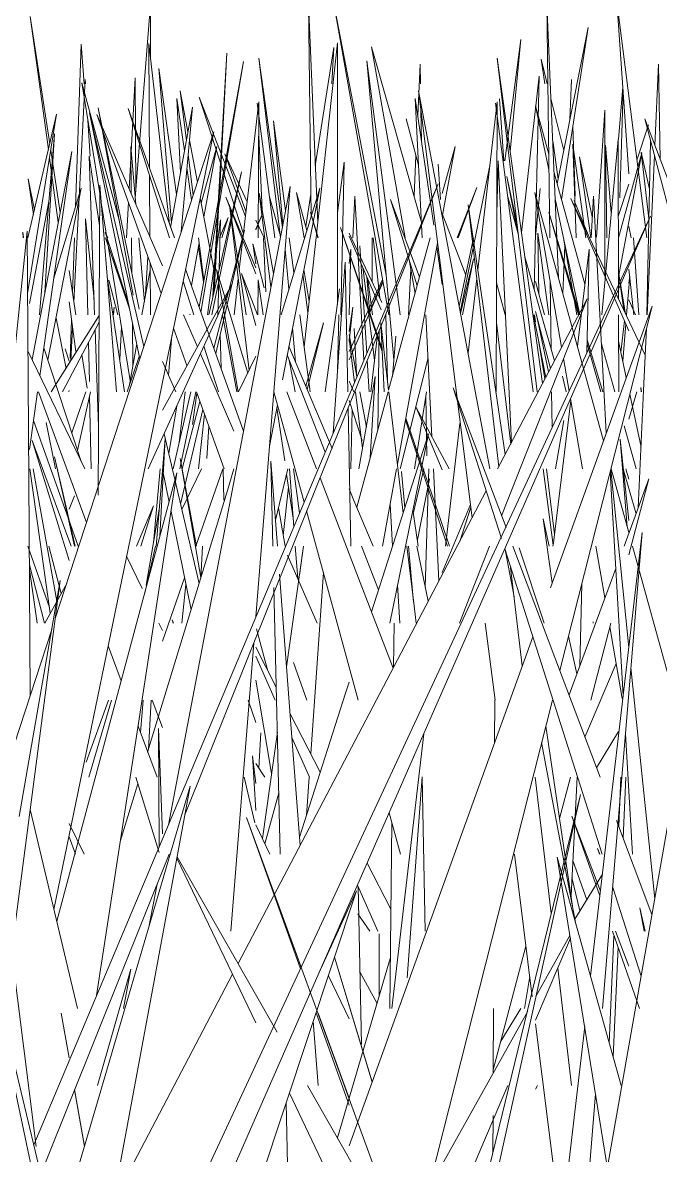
# Model space of a CAD drawing. Header units: millimetres. Extents: x -9575 to 27274, y -4387 to 11354.
# Drawn here: x -5290.57 to -5267.75, y 3075.08 to 3115.64 of the extents above; entities that cross this region are included whole.
import ezdxf

# ---------------------------------------------------------------- set-up
doc = ezdxf.new("R2010")
doc.units = ezdxf.units.MM
doc.layers.add('G-IMPT', color=8, linetype='Continuous', lineweight=9)

# ---------------------------------------------------------------- blocks, each defined once
blk = doc.blocks.new('Grass Array - 25_dwg-V16-North')
at = {"layer": 'G-IMPT'}
for p, q in [((-5277.559, 3106.594), (-5279.446, 3116.378)), ((-5277.468, 3105.172), (-5279.446, 3116.378)), ((-5280.498, 3104.032), (-5279.301, 3114.915)), ((-5279.304, 3105.538), (-5279.301, 3114.915)), ((-5276.877, 3107.931), (-5278.081, 3114.766)), ((-5276.304, 3108.532), (-5278.081, 3114.766)), ((-5278.248, 3114.264), (-5277.287, 3103.568)), ((-5278.248, 3114.264), (-5277.058, 3105.172)), ((-5272.081, 3113.723), (-5272.719, 3108.121)), ((-5272.081, 3113.723), (-5272.266, 3106.076)), ((-5286.395, 3105.381), (-5287.862, 3112.591)), ((-5286.614, 3105.876), (-5287.862, 3112.591)), ((-5272.219, 3112.656), (-5271.734, 3110.362)), ((-5272.219, 3112.656), (-5271.741, 3110.929)), ((-5290.39, 3105.933), (-5289.355, 3112.357)), ((-5290.375, 3107.931), (-5289.355, 3112.357)), ((-5281.159, 3108.9), (-5281.596, 3112.122)), ((-5281.253, 3108.406), (-5281.596, 3112.122)), ((-5289.964, 3105.172), (-5289.423, 3111.654)), ((-5289.774, 3105.957), (-5289.423, 3111.654)), ((-5269.837, 3105.172), (-5269.262, 3111.456)), ((-5269.247, 3105.75), (-5269.262, 3111.456)), ((-5268.097, 3111.386), (-5268.232, 3105.172)), ((-5268.232, 3105.172), (-5268.097, 3111.386)), ((-5288.186, 3110.853), (-5287.991, 3105.172)), ((-5288.186, 3110.853), (-5287.813, 3108.371)), ((-5286.699, 3111.201), (-5286.683, 3109.506)), ((-5286.699, 3111.201), (-5286.517, 3109.122)), ((-5269.25, 3106.53), (-5268.412, 3110.97)), ((-5269.244, 3107.931), (-5268.412, 3110.97)), ((-5274.907, 3105.275), (-5273.85, 3110.522)), ((-5270.64, 3110.827), (-5270.239, 3107.931)), ((-5270.64, 3110.827), (-5270.186, 3108.682)), ((-5272.871, 3108.394), (-5273.242, 3110.127)), ((-5272.871, 3108.212), (-5273.242, 3110.127)), ((-5271.554, 3110.254), (-5270.449, 3106.268)), ((-5281.587, 3106.656), (-5282.107, 3109.533)), ((-5281.681, 3106.161), (-5282.107, 3109.533)), ((-5277.403, 3109.305), (-5276.451, 3106.214)), ((-5277.403, 3109.305), (-5276.367, 3106.524)), ((-5271.515, 3109.33), (-5270.635, 3105.172)), ((-5288.235, 3105.172), (-5288.314, 3108.608)), ((-5288.01, 3105.739), (-5288.314, 3108.608)), ((-5283.949, 3105.172), (-5283.483, 3108.58)), ((-5283.533, 3106.806), (-5283.483, 3108.58)), ((-5271.743, 3105.172), (-5272.138, 3108.1)), ((-5272.094, 3105.922), (-5272.138, 3108.1)), ((-5286.668, 3107.931), (-5286.656, 3106.665)), ((-5286.412, 3107.931), (-5286.212, 3105.643)), ((-5282.226, 3107), (-5282.33, 3107.713)), ((-5281.924, 3106.143), (-5282.33, 3107.713)), ((-5280.859, 3106.688), (-5281.027, 3107.931)), ((-5274.947, 3105.486), (-5274.429, 3107.931)), ((-5281.04, 3106.094), (-5281.172, 3107.529)), ((-5282.852, 3102.413), (-5283.625, 3106.803)), ((-5282.51, 3103.084), (-5283.625, 3106.803)), ((-5276.526, 3105.941), (-5276.738, 3107.145)), ((-5274.897, 3105.221), (-5274.433, 3107.174)), ((-5274.833, 3105.172), (-5274.433, 3107.174)), ((-5287.54, 3106.551), (-5286.919, 3102.413)), ((-5286.297, 3105.172), (-5286.007, 3106.784)), ((-5281.957, 3105.172), (-5282.141, 3106.422)), ((-5280.363, 3105.262), (-5280.536, 3106.635)), ((-5268.957, 3105.172), (-5268.845, 3106.556)), ((-5268.874, 3106.307), (-5268.845, 3106.556)), ((-5283.579, 3105.172), (-5283.545, 3106.38)), ((-5272.212, 3106.366), (-5271.895, 3105.172)), ((-5271.895, 3105.172), (-5272.212, 3106.366)), ((-5284.579, 3105.172), (-5284.588, 3105.2)), ((-5284.577, 3105.172), (-5284.588, 3105.2)), ((-5286.64, 3104.891), (-5286.625, 3103.346)), ((-5280.279, 3102.413), (-5280.653, 3105.172)), ((-5277.511, 3102.815), (-5277.567, 3105.172)), ((-5271.85, 3102.932), (-5272.283, 3105.172)), ((-5272.253, 3105.172), (-5272.212, 3104.918)), ((-5271.746, 3103.13), (-5272.183, 3105.172)), ((-5269.239, 3102.413), (-5269.246, 3105.172)), ((-5269.16, 3103.837), (-5269.03, 3104.958)), ((-5269.091, 3103.511), (-5268.983, 3104.85)), ((-5287.973, 3104.645), (-5287.854, 3101.17)), ((-5283.494, 3104.478), (-5283.469, 3103.263)), ((-5280.798, 3103.473), (-5280.911, 3104.705)), ((-5278.606, 3102.962), (-5278.888, 3104.47)), ((-5278.626, 3103.069), (-5278.706, 3104.679)), ((-5272.129, 3104.413), (-5271.878, 3102.88)), ((-5288.18, 3102.782), (-5288.213, 3104.189)), ((-5286.757, 3102.612), (-5286.484, 3104.13)), ((-5278.888, 3104.327), (-5278.694, 3102.753)), ((-5269.857, 3104.134), (-5269.38, 3102.413)), ((-5269.244, 3104.23), (-5268.968, 3102.928)), ((-5286.825, 3102.413), (-5286.393, 3103.685)), ((-5277.057, 3099.654), (-5276.062, 3103.629)), ((-5280.819, 3102.413), (-5281.025, 3103.55)), ((-5278.711, 3102.413), (-5278.888, 3102.803)), ((-5288.909, 3102.413), (-5288.904, 3102.47)), ((-5288.811, 3100.946), (-5288.307, 3102.413)), ((-5288.606, 3100.315), (-5288.136, 3102.413)), ((-5284.486, 3101.242), (-5284.332, 3102.366)), ((-5278.652, 3102.413), (-5278.403, 3100.388)), ((-5278.268, 3101.154), (-5278.503, 3102.413)), ((-5276.549, 3099.654), (-5276.117, 3102.413)), ((-5268.874, 3101.443), (-5268.596, 3102.413)), ((-5268.842, 3102.336), (-5268.441, 3100.441)), ((-5288.109, 3099.654), (-5288.169, 3102.267)), ((-5278.418, 3100.67), (-5278.888, 3102.108)), ((-5281.191, 3099.951), (-5281.469, 3101.841)), ((-5278.82, 3099.654), (-5278.772, 3101.755)), ((-5289.395, 3099.654), (-5289.722, 3101.317)), ((-5268.615, 3099.654), (-5269.045, 3101.204)), ((-5283.392, 3099.654), (-5283.368, 3098.534)), ((-5280.865, 3097.585), (-5281.024, 3099.654)), ((-5280.66, 3098.073), (-5280.879, 3099.654)), ((-5276.587, 3098.092), (-5276.217, 3099.654)), ((-5280.889, 3097.888), (-5281.121, 3099.472)), ((-5276.444, 3097.112), (-5276.007, 3099.297)), ((-5281.052, 3099), (-5281.242, 3097.267)), ((-5281.177, 3096.895), (-5281.417, 3098.26)), ((-5280.723, 3095.727), (-5280.812, 3096.895)), ((-5282.498, 3091.377), (-5282.226, 3090.571))]:
    blk.add_line(p, q, dxfattribs=at)
blk = doc.blocks.new('Grass Array - 25_dwg-V19-North')
at = {"layer": 'G-IMPT'}
for p in [(-5272.871, 3108.394), (-5272.871, 3108.212)]:
    blk.add_line(p, (-5273.242, 3110.127), dxfattribs=at)
blk = doc.blocks.new('Grass Array - Grass Array-440235-North')
for name in ['Grass Array - 25_dwg-V16-North', 'Grass Array - 25_dwg-V19-North']:
    blk.add_blockref(name, (0, 0))
blk = doc.blocks.new('Grass Array - 25_dwg-V21-North')
at = {"layer": 'G-IMPT'}
for p, q in [((-5285.996, 3116.294), (-5286.537, 3109.351)), ((-5285.996, 3116.294), (-5285.992, 3114.315)), ((-5289.599, 3111.298), (-5290.297, 3115.854)), ((-5289.647, 3111.09), (-5290.297, 3115.854)), ((-5273.308, 3110.69), (-5272.738, 3115.032)), ((-5273.123, 3111.019), (-5272.738, 3115.032)), ((-5288.674, 3109.032), (-5288.472, 3114.861)), ((-5288.365, 3113.449), (-5288.472, 3114.861)), ((-5280.094, 3110.508), (-5279.429, 3114.749)), ((-5279.499, 3113.449), (-5279.429, 3114.749)), ((-5271.887, 3113.449), (-5272.009, 3114.323)), ((-5271.793, 3113.449), (-5272.009, 3114.323)), ((-5285.242, 3108.462), (-5285.69, 3113.989)), ((-5285.69, 3113.989), (-5285.058, 3109.481)), ((-5288.325, 3113.603), (-5288.731, 3105.629)), ((-5287.807, 3109.519), (-5288.451, 3113.486)), ((-5287.114, 3108.569), (-5288.451, 3113.486)), ((-5288.325, 3113.603), (-5288.315, 3113.449)), ((-5288.315, 3113.449), (-5288.325, 3113.603)), ((-5286.758, 3109.679), (-5286.538, 3113.659)), ((-5286.516, 3109.618), (-5286.538, 3113.659)), ((-5270.985, 3112.169), (-5270.927, 3113.605)), ((-5270.922, 3113.449), (-5270.927, 3113.605)), ((-5269.245, 3111.456), (-5269.09, 3113.336)), ((-5284.247, 3112.972), (-5282.664, 3108.074)), ((-5284.247, 3112.972), (-5282.592, 3108.695)), ((-5282.592, 3108.695), (-5284.247, 3112.972)), ((-5271.206, 3111.063), (-5271.664, 3112.926)), ((-5269.198, 3109.362), (-5269.083, 3113.235)), ((-5288.232, 3112.135), (-5288.151, 3110.853)), ((-5288.151, 3110.853), (-5288.232, 3112.135)), ((-5270.802, 3109.425), (-5270.877, 3111.943)), ((-5271.41, 3110.037), (-5271.601, 3111.407)), ((-5289.222, 3108.839), (-5289.563, 3111.064)), ((-5282.574, 3108.852), (-5283.33, 3110.944)), ((-5282.531, 3109.224), (-5283.33, 3110.944)), ((-5268.157, 3108.618), (-5268.436, 3110.997)), ((-5268.134, 3109.679), (-5268.436, 3110.997)), ((-5289.291, 3108.48), (-5289.606, 3110.794)), ((-5279.303, 3108.823), (-5279.059, 3110.643)), ((-5279.179, 3105.172), (-5279.059, 3110.643)), ((-5290.183, 3108.763), (-5290.374, 3110.043)), ((-5290.148, 3108.917), (-5290.374, 3110.043)), ((-5275.015, 3107.931), (-5274.31, 3109.737)), ((-5274.982, 3107.931), (-5274.31, 3109.737)), ((-5280.435, 3108.335), (-5280.253, 3109.493)), ((-5286.72, 3102.821), (-5287.755, 3109.197)), ((-5286.854, 3107.931), (-5286.784, 3109.202)), ((-5282.226, 3108.241), (-5281.969, 3108.829)), ((-5282.226, 3108.212), (-5281.969, 3108.829)), ((-5283.528, 3107.931), (-5283.21, 3108.655)), ((-5283.443, 3107.931), (-5283.21, 3108.655)), ((-5281.93, 3107.931), (-5282.226, 3108.567)), ((-5290.535, 3107.931), (-5290.557, 3108.129)), ((-5290.551, 3107.931), (-5290.557, 3108.129)), ((-5268.874, 3108.332), (-5268.788, 3107.931)), ((-5268.788, 3107.931), (-5268.874, 3108.332)), ((-5288.78, 3105.953), (-5288.712, 3107.931)), ((-5278.251, 3103.806), (-5278.496, 3107.641)), ((-5278.059, 3106.345), (-5278.062, 3107.931)), ((-5277.791, 3105.777), (-5278.023, 3107.931)), ((-5271.24, 3105.928), (-5271.169, 3107.66)), ((-5286.165, 3105.904), (-5286.082, 3107.245)), ((-5280.32, 3105.65), (-5280.504, 3106.801)), ((-5277.971, 3103.546), (-5278.397, 3106.869)), ((-5268.874, 3106.806), (-5268.7, 3105.172)), ((-5288.661, 3105.172), (-5288.904, 3106.76)), ((-5287.161, 3105.172), (-5287.48, 3106.419)), ((-5278.146, 3105.172), (-5278.255, 3106.544)), ((-5278.048, 3105.172), (-5278.21, 3106.442)), ((-5278.185, 3105.217), (-5277.681, 3106.379)), ((-5288.661, 3103.86), (-5288.904, 3105.643)), ((-5268.641, 3105.172), (-5268.874, 3105.713)), ((-5289.011, 3103.258), (-5289.372, 3105.059)), ((-5288.861, 3103.62), (-5288.814, 3104.982)), ((-5288.777, 3104.714), (-5288.837, 3103.536)), ((-5287.094, 3103.577), (-5287.03, 3104.734)), ((-5288.904, 3103.51), (-5289.048, 3103.956)), ((-5288.259, 3102.552), (-5288.443, 3103.751)), ((-5278.162, 3102.413), (-5278.235, 3103.552))]:
    blk.add_line(p, q, dxfattribs=at)
blk = doc.blocks.new('Grass Array - Grass Array-V24-North')
blk.add_blockref('Grass Array - 25_dwg-V21-North', (0, 0))
blk = doc.blocks.new('Grass Array - 25_dwg-V30-North')
at = {"layer": 'G-IMPT'}
for p, q in [((-5283.555, 3109.336), (-5283.255, 3114.546)), ((-5283.528, 3109.483), (-5283.255, 3114.546)), ((-5278.142, 3105.172), (-5279.193, 3108.297)), ((-5278.123, 3105.172), (-5279.193, 3108.297)), ((-5270.637, 3105.182), (-5271.457, 3107.92)), ((-5270.672, 3105.172), (-5271.455, 3107.882))]:
    blk.add_line(p, q, dxfattribs=at)
blk = doc.blocks.new('Grass Array - 25_dwg-V34-North')
at = {"layer": 'G-IMPT'}
for p, q in [((-5283.555, 3109.336), (-5283.255, 3114.546)), ((-5283.528, 3109.483), (-5283.255, 3114.546)), ((-5277.701, 3103.86), (-5279.193, 3108.297)), ((-5277.706, 3103.954), (-5279.193, 3108.297)), ((-5283.757, 3105.833), (-5283.636, 3107.931)), ((-5283.716, 3106.011), (-5283.612, 3107.931)), ((-5270.634, 3105.172), (-5271.457, 3107.92)), ((-5270.672, 3105.172), (-5271.455, 3107.882)), ((-5282.226, 3103.688), (-5282.84, 3102.413)), ((-5288.961, 3098.08), (-5289.421, 3100.092)), ((-5288.968, 3098.069), (-5289.421, 3100.092)), ((-5268.624, 3098.088), (-5269.076, 3099.654)), ((-5268.874, 3099.289), (-5268.983, 3099.654))]:
    blk.add_line(p, q, dxfattribs=at)
blk = doc.blocks.new('Grass Array - 25_dwg-V37-North')
at = {"layer": 'G-IMPT'}
for p, q in [((-5283.555, 3109.336), (-5283.255, 3114.546)), ((-5283.528, 3109.483), (-5283.255, 3114.546)), ((-5277.701, 3103.86), (-5279.193, 3108.297)), ((-5277.706, 3103.954), (-5279.193, 3108.297)), ((-5283.757, 3105.833), (-5283.636, 3107.931)), ((-5283.716, 3106.011), (-5283.612, 3107.931)), ((-5270.634, 3105.172), (-5271.457, 3107.92)), ((-5270.672, 3105.172), (-5271.455, 3107.882)), ((-5282.226, 3103.688), (-5282.84, 3102.413)), ((-5276.287, 3099.654), (-5276.873, 3101.397)), ((-5276.234, 3099.654), (-5276.858, 3101.477)), ((-5288.961, 3098.08), (-5289.421, 3100.092)), ((-5288.968, 3098.069), (-5289.421, 3100.092)), ((-5268.624, 3098.088), (-5269.076, 3099.654)), ((-5268.874, 3099.289), (-5268.983, 3099.654))]:
    blk.add_line(p, q, dxfattribs=at)
blk = doc.blocks.new('Grass Array - Grass Array-440908-North')
for name in ['Grass Array - 25_dwg-V34-North', 'Grass Array - 25_dwg-V37-North', 'Grass Array - 25_dwg-V37-North', 'Grass Array - 25_dwg-V30-North']:
    blk.add_blockref(name, (0, 0))
blk = doc.blocks.new('Grass Array - 25_dwg-V46-North')
at = {"layer": 'G-IMPT'}
for p, q in [((-5280.244, 3108.703), (-5280.335, 3116.314)), ((-5280.01, 3108.473), (-5280.335, 3116.314)), ((-5268.874, 3110.217), (-5269.302, 3116.393)), ((-5268.238, 3107.931), (-5269.302, 3116.393)), ((-5271.445, 3109.862), (-5270.329, 3115.463)), ((-5271.289, 3109.299), (-5270.329, 3115.463)), ((-5282.119, 3114.365), (-5281.346, 3107.931)), ((-5282.119, 3114.365), (-5281.274, 3108.296)), ((-5276.429, 3112.296), (-5276.344, 3114.151)), ((-5276.332, 3113.449), (-5276.344, 3114.151)), ((-5284.918, 3110.256), (-5285.049, 3112.917)), ((-5284.776, 3111.044), (-5285.049, 3112.917)), ((-5284.654, 3111.722), (-5284.932, 3113.194)), ((-5284.709, 3111.417), (-5284.932, 3113.194)), ((-5273.506, 3112.905), (-5273.354, 3110.69)), ((-5273.354, 3110.69), (-5273.506, 3112.905)), ((-5282.814, 3106.79), (-5282.116, 3112.795)), ((-5281.548, 3107.931), (-5282.175, 3112.756)), ((-5282.135, 3107.931), (-5282.116, 3112.795)), ((-5276.297, 3111.389), (-5276.316, 3112.508)), ((-5270.031, 3107.949), (-5269.733, 3112.505)), ((-5269.735, 3106.554), (-5269.733, 3112.505)), ((-5276.402, 3110.534), (-5276.839, 3112.187)), ((-5268.588, 3110.717), (-5268.173, 3111.974)), ((-5284.314, 3109.92), (-5284.599, 3111.429)), ((-5281.997, 3108.923), (-5282.12, 3111.582)), ((-5270.879, 3111.29), (-5270.765, 3107.931)), ((-5270.879, 3111.29), (-5270.41, 3107.931)), ((-5270.41, 3107.931), (-5270.879, 3111.29)), ((-5284.463, 3109.46), (-5284.645, 3110.909)), ((-5284.174, 3109.178), (-5283.62, 3111.207)), ((-5284.08, 3108.68), (-5283.62, 3111.207)), ((-5276.56, 3109.431), (-5276.494, 3110.88)), ((-5269.71, 3111.246), (-5269.662, 3107.931)), ((-5269.71, 3111.246), (-5269.503, 3108.828)), ((-5273.557, 3110.69), (-5273.602, 3108.776)), ((-5284.52, 3109.286), (-5284.688, 3110.435)), ((-5289.664, 3103.563), (-5288.468, 3109.707)), ((-5289.45, 3106.488), (-5288.468, 3109.707)), ((-5272.052, 3109.702), (-5272.212, 3107.962)), ((-5269.255, 3108.7), (-5268.874, 3109.855)), ((-5290.321, 3105.583), (-5289.625, 3109.236)), ((-5283.726, 3106.805), (-5284.209, 3109.367)), ((-5281.363, 3108.078), (-5281.739, 3109.403)), ((-5280.492, 3107.931), (-5280.771, 3109.55)), ((-5280.398, 3108.199), (-5280.771, 3109.55)), ((-5278.756, 3107.931), (-5278.676, 3109.425)), ((-5278.356, 3103.557), (-5278.676, 3109.425)), ((-5270.332, 3108.039), (-5270.828, 3109.273)), ((-5282.573, 3105.172), (-5283.159, 3109.107)), ((-5282.463, 3103.181), (-5283.159, 3109.107)), ((-5279.99, 3107.931), (-5280.266, 3108.853)), ((-5279.999, 3107.931), (-5280.266, 3108.853)), ((-5274.711, 3106.6), (-5275.55, 3108.802)), ((-5277.713, 3105.614), (-5278.888, 3108.093)), ((-5286.735, 3105.358), (-5287.6, 3107.931)), ((-5286.762, 3105.488), (-5287.598, 3107.931)), ((-5284.526, 3106.222), (-5284.249, 3107.749)), ((-5284.082, 3106.42), (-5284.272, 3107.931)), ((-5281.86, 3105.992), (-5281.951, 3107.931)), ((-5277.733, 3105.352), (-5278.888, 3107.99)), ((-5270.737, 3105.172), (-5271.202, 3107.851)), ((-5268.523, 3105.172), (-5268.715, 3107.931)), ((-5284.093, 3106.357), (-5284.275, 3107.604)), ((-5278.825, 3107.529), (-5278.888, 3107.016)), ((-5278.825, 3107.529), (-5278.878, 3105.172)), ((-5276.755, 3105.172), (-5276.68, 3106.814)), ((-5283.002, 3105.172), (-5282.85, 3106.477)), ((-5282.146, 3105.172), (-5282.141, 3106.423)), ((-5278.888, 3103.857), (-5277.69, 3106.434)), ((-5269.235, 3106.609), (-5269.059, 3105.352)), ((-5269.23, 3106.632), (-5268.992, 3105.211)), ((-5268.992, 3105.211), (-5269.23, 3106.632)), ((-5278.888, 3103.558), (-5277.673, 3106.334)), ((-5273.299, 3105.172), (-5273.612, 3106.321)), ((-5287.329, 3105.172), (-5287.287, 3105.451)), ((-5287.317, 3105.172), (-5287.287, 3105.451)), ((-5282.897, 3102.413), (-5283.417, 3105.172)), ((-5271.124, 3102.413), (-5271.252, 3102.977)), ((-5276.104, 3100.129), (-5276.141, 3102.265)), ((-5288.712, 3098.695), (-5288.904, 3098.217))]:
    blk.add_line(p, q, dxfattribs=at)
blk = doc.blocks.new('Grass Array - Grass Array-V47-North')
blk.add_blockref('Grass Array - 25_dwg-V46-North', (0, 0))
blk = doc.blocks.new('Grass Array - 25_dwg-V51-North')
at = {"layer": 'G-IMPT'}
for p, q in [((-5271.705, 3107.931), (-5271.805, 3116.314)), ((-5271.398, 3106.5), (-5271.805, 3116.314)), ((-5286.029, 3110.426), (-5286.057, 3114.884)), ((-5285.313, 3108.422), (-5286.057, 3114.884)), ((-5283.757, 3105.833), (-5283.255, 3114.546)), ((-5283.716, 3106.011), (-5283.255, 3114.546)), ((-5284.255, 3105.463), (-5282.667, 3114.247)), ((-5284.185, 3105.268), (-5282.667, 3114.247)), ((-5273.589, 3114.365), (-5272.152, 3102.413)), ((-5273.589, 3114.365), (-5271.966, 3102.712)), ((-5267.947, 3111.238), (-5267.814, 3114.151)), ((-5267.755, 3110.734), (-5267.814, 3114.151)), ((-5276.274, 3107.931), (-5276.519, 3112.917)), ((-5275.859, 3108.387), (-5276.519, 3112.917)), ((-5273.846, 3099.654), (-5276.402, 3113.194)), ((-5274.938, 3101.527), (-5276.402, 3113.194)), ((-5285.137, 3107.931), (-5286.791, 3112.557)), ((-5285.316, 3107.931), (-5286.791, 3112.557)), ((-5285.271, 3108.304), (-5284.493, 3112.613)), ((-5284.892, 3108.143), (-5284.493, 3112.613)), ((-5274.284, 3106.79), (-5273.585, 3112.795)), ((-5272.301, 3102.413), (-5273.645, 3112.756)), ((-5273.627, 3102.413), (-5273.585, 3112.795)), ((-5286.228, 3104.041), (-5288.176, 3112.411)), ((-5286.374, 3103.592), (-5288.176, 3112.411)), ((-5287.911, 3112.346), (-5285.612, 3105.933)), ((-5287.911, 3112.346), (-5285.566, 3106.924)), ((-5265.251, 3100.615), (-5268.309, 3112.187)), ((-5264.586, 3102.413), (-5268.309, 3112.187)), ((-5289.401, 3094.295), (-5283.724, 3111.732)), ((-5286.081, 3100.253), (-5283.724, 3111.732)), ((-5290.228, 3103.579), (-5288.805, 3111.019)), ((-5289.947, 3102.993), (-5288.805, 3111.019)), ((-5275.55, 3108.68), (-5275.09, 3111.207)), ((-5275.55, 3109.522), (-5275.09, 3111.207)), ((-5268.225, 3105.172), (-5267.963, 3110.88)), ((-5275.611, 3109.299), (-5275.699, 3110.564)), ((-5273.079, 3100.59), (-5273.549, 3110.69)), ((-5286.014, 3107.96), (-5286.028, 3110.163)), ((-5283.909, 3105.172), (-5282.731, 3110.295)), ((-5283.796, 3105.172), (-5282.731, 3110.295)), ((-5290.168, 3075.452), (-5275.703, 3109.868)), ((-5287.867, 3098.722), (-5287.805, 3109.821)), ((-5287.205, 3102.413), (-5287.805, 3109.821)), ((-5285.353, 3086.907), (-5280.994, 3109.764)), ((-5281.878, 3098.668), (-5280.994, 3109.764)), ((-5281.321, 3105.172), (-5279.938, 3109.707)), ((-5281.273, 3102.844), (-5279.938, 3109.707)), ((-5280.182, 3098.695), (-5275.703, 3109.868)), ((-5283.295, 3109.393), (-5282.226, 3106.641)), ((-5283.295, 3109.393), (-5282.226, 3106.858)), ((-5272.833, 3108.078), (-5273.209, 3109.403)), ((-5271.284, 3104.012), (-5272.241, 3109.55)), ((-5269.784, 3100.665), (-5272.241, 3109.55)), ((-5268.874, 3104.6), (-5270.949, 3109.342)), ((-5268.291, 3103.73), (-5270.949, 3109.342)), ((-5270.226, 3107.931), (-5270.146, 3109.425)), ((-5269.683, 3100.945), (-5270.146, 3109.425)), ((-5273.298, 3100.173), (-5274.629, 3109.107)), ((-5273.529, 3099.733), (-5274.629, 3109.107)), ((-5270.634, 3105.172), (-5271.736, 3108.853)), ((-5270.672, 3105.172), (-5271.736, 3108.853)), ((-5294.672, 3048), (-5268.103, 3108.71)), ((-5273.064, 3098.032), (-5268.103, 3108.71)), ((-5291.853, 3094.136), (-5290.405, 3108.174)), ((-5290.335, 3097.452), (-5290.405, 3108.174)), ((-5286.77, 3105.532), (-5287.61, 3108.131)), ((-5287.522, 3107.931), (-5287.61, 3108.131)), ((-5283.726, 3103.983), (-5282.625, 3108.209)), ((-5283.656, 3103.786), (-5282.625, 3108.209)), ((-5277.701, 3103.86), (-5279.193, 3108.297)), ((-5277.706, 3103.954), (-5279.193, 3108.297)), ((-5277.471, 3102.474), (-5275.983, 3107.931)), ((-5277.158, 3099.827), (-5275.719, 3107.749)), ((-5275.55, 3106.262), (-5275.745, 3107.604)), ((-5271.541, 3103.522), (-5272.598, 3107.247)), ((-5270.295, 3107.529), (-5270.719, 3104.047)), ((-5270.295, 3107.529), (-5270.378, 3103.812)), ((-5285.996, 3105.172), (-5286.008, 3107.039)), ((-5282.663, 3101.01), (-5284.735, 3106.806)), ((-5279.458, 3100.935), (-5279.03, 3107.058)), ((-5278.933, 3102.413), (-5279.03, 3107.058)), ((-5282.226, 3104.791), (-5282.734, 3106.648)), ((-5282.167, 3105.172), (-5282.734, 3106.648)), ((-5274.63, 3103.809), (-5274.32, 3106.477)), ((-5286.072, 3099.654), (-5283.07, 3106.283)), ((-5285.566, 3101.761), (-5283.07, 3106.283)), ((-5284.436, 3105.172), (-5284.822, 3106.383)), ((-5279.225, 3106.103), (-5279.743, 3102.413)), ((-5279.743, 3102.413), (-5279.225, 3106.103)), ((-5271.657, 3103.93), (-5271.686, 3106.334)), ((-5273.57, 3099.654), (-5270.372, 3105.751)), ((-5273.43, 3097.978), (-5270.372, 3105.751)), ((-5278.888, 3104.213), (-5278.757, 3105.451)), ((-5278.888, 3104.581), (-5278.757, 3105.451)), ((-5271.683, 3103.251), (-5272.212, 3105.295)), ((-5271.683, 3095.398), (-5268.047, 3105.481)), ((-5271.344, 3092.441), (-5268.047, 3105.481)), ((-5289.54, 3102.413), (-5287.831, 3105.144)), ((-5289.146, 3102.413), (-5287.833, 3104.912)), ((-5284.808, 3105.172), (-5284.314, 3104.029)), ((-5280.439, 3102.622), (-5279.8, 3104.888)), ((-5280.384, 3102.493), (-5279.8, 3104.888)), ((-5279.249, 3105.172), (-5279.302, 3103.165)), ((-5277.755, 3104.884), (-5277.626, 3102.413)), ((-5277.755, 3104.884), (-5277.471, 3102.474)), ((-5275.924, 3100.807), (-5276.138, 3105.172)), ((-5273.617, 3104.902), (-5273.103, 3100.545)), ((-5285.35, 3103.017), (-5285.224, 3104.429)), ((-5285.168, 3104.698), (-5284.687, 3103.354)), ((-5277.872, 3104.459), (-5278.111, 3102.413)), ((-5277.872, 3104.459), (-5278.111, 3102.413)), ((-5277.805, 3104.625), (-5277.863, 3101.035)), ((-5277.219, 3104.406), (-5277.336, 3102.968)), ((-5277.336, 3102.968), (-5277.219, 3104.406)), ((-5268.349, 3102.461), (-5268.247, 3104.692)), ((-5288.489, 3099.958), (-5289.804, 3103.995)), ((-5283.556, 3102.413), (-5284.079, 3104.054)), ((-5281.04, 3104.046), (-5279.496, 3100.388)), ((-5269.874, 3102.413), (-5270.371, 3104.133)), ((-5269.808, 3102.413), (-5270.368, 3104.282)), ((-5288.343, 3099.654), (-5290.377, 3103.888)), ((-5284.205, 3103.777), (-5283.008, 3101.01)), ((-5282.226, 3103.688), (-5282.84, 3102.413)), ((-5281.099, 3103.741), (-5279.744, 3100.254)), ((-5271.014, 3102.445), (-5271.215, 3103.609)), ((-5285.083, 3102.413), (-5285.566, 3103.505)), ((-5278.532, 3099.654), (-5277.95, 3102.961)), ((-5278.127, 3100.066), (-5277.95, 3102.961)), ((-5290.322, 3100.357), (-5290.029, 3102.413)), ((-5288.279, 3097.742), (-5290.004, 3102.413)), ((-5285.177, 3099.654), (-5284.543, 3102.413)), ((-5284.96, 3100.597), (-5284.752, 3102.413)), ((-5284.944, 3099.654), (-5284.37, 3102.413)), ((-5284.349, 3102.413), (-5283.36, 3099.654)), ((-5280.495, 3098.466), (-5281.575, 3102.413)), ((-5280.049, 3099.654), (-5281.108, 3102.413)), ((-5278.611, 3098.291), (-5277.488, 3102.413)), ((-5277.464, 3102.413), (-5276.952, 3098.069)), ((-5275.157, 3102.564), (-5273.437, 3097.168)), ((-5275.157, 3102.564), (-5273.27, 3097.554)), ((-5271.623, 3101.133), (-5271.639, 3102.413)), ((-5268.349, 3102.461), (-5268.541, 3098.261)), ((-5268.424, 3102.413), (-5268.453, 3102.575)), ((-5268.438, 3102.413), (-5268.453, 3102.575)), ((-5284.854, 3099.654), (-5284.225, 3102.067)), ((-5281.734, 3100.477), (-5281.448, 3101.948)), ((-5270.955, 3102.109), (-5271.576, 3097.015)), ((-5270.531, 3099.654), (-5270.966, 3102.169)), ((-5285.34, 3100.224), (-5285.054, 3101.902)), ((-5284.913, 3098.39), (-5284.123, 3101.781)), ((-5284.276, 3099.654), (-5284.064, 3101.617)), ((-5278.818, 3096.895), (-5278.921, 3101.841)), ((-5275.55, 3099.625), (-5276.488, 3101.86)), ((-5275.306, 3099.654), (-5276.488, 3101.86)), ((-5274.938, 3101.527), (-5274.484, 3097.91)), ((-5288.929, 3097.869), (-5290.174, 3101.394)), ((-5283.971, 3100.032), (-5283.91, 3101.188)), ((-5275.359, 3096.895), (-5276.873, 3101.397)), ((-5275.566, 3097.704), (-5276.858, 3101.477)), ((-5274.924, 3101.284), (-5275.434, 3096.895)), ((-5271.202, 3101.388), (-5271.5, 3099.654)), ((-5285.788, 3096.895), (-5285.463, 3100.729)), ((-5285.652, 3097.249), (-5285.463, 3100.729)), ((-5284.253, 3095.556), (-5285.501, 3100.916)), ((-5278.083, 3094.534), (-5276.041, 3100.916)), ((-5277.431, 3094.136), (-5276.041, 3100.916)), ((-5269.191, 3100.726), (-5268.931, 3097.582)), ((-5269.191, 3100.726), (-5268.874, 3097.813)), ((-5268.874, 3097.813), (-5269.191, 3100.726)), ((-5288.904, 3096.372), (-5290.23, 3100.675)), ((-5288.828, 3096.895), (-5290.23, 3100.675)), ((-5286.081, 3100.253), (-5289.445, 3083.876)), ((-5288.689, 3096.895), (-5289.421, 3100.092)), ((-5288.705, 3096.895), (-5289.421, 3100.092)), ((-5284.189, 3095.767), (-5284.934, 3100.027)), ((-5284.349, 3096.895), (-5284.934, 3100.027)), ((-5281.682, 3099.932), (-5281.61, 3096.895)), ((-5281.682, 3099.932), (-5281.453, 3096.895)), ((-5290.309, 3099.654), (-5289.576, 3094.495)), ((-5290.195, 3099.654), (-5289.341, 3094.921)), ((-5289.341, 3094.921), (-5290.195, 3099.654)), ((-5289.346, 3083.462), (-5285.045, 3099.512)), ((-5286.47, 3090.237), (-5285.045, 3099.512)), ((-5285.886, 3097.013), (-5285.65, 3099.654)), ((-5285.566, 3099.635), (-5285.326, 3098.463)), ((-5284.169, 3099.654), (-5284.869, 3098.201)), ((-5283.408, 3099.654), (-5284.373, 3096.895)), ((-5283.24, 3098.88), (-5283.004, 3099.654)), ((-5281.523, 3097.825), (-5281.077, 3099.654)), ((-5277.19, 3099.654), (-5277.691, 3096.895)), ((-5276.891, 3098.261), (-5277.012, 3099.563)), ((-5276.04, 3099.297), (-5276.029, 3099.654)), ((-5275.67, 3095.653), (-5275.867, 3099.654)), ((-5272.537, 3099.654), (-5272.536, 3099.661)), ((-5272.537, 3099.654), (-5272.536, 3099.661)), ((-5271.942, 3099.654), (-5271.587, 3096.923)), ((-5271.821, 3099.654), (-5271.54, 3097.316)), ((-5269.077, 3091.545), (-5269.545, 3099.556)), ((-5268.874, 3093.267), (-5269.526, 3099.633)), ((-5268.874, 3097.374), (-5269.504, 3099.654)), ((-5268.624, 3098.088), (-5269.076, 3099.654)), ((-5268.874, 3099.289), (-5268.983, 3099.654)), ((-5278.784, 3096.36), (-5279.926, 3099.334)), ((-5276.04, 3099.297), (-5276.158, 3095.413)), ((-5269.046, 3096.895), (-5268.158, 3099.299)), ((-5268.874, 3096.579), (-5268.158, 3099.299)), ((-5283.24, 3098.88), (-5286.094, 3089.52)), ((-5280.182, 3098.695), (-5284.761, 3087.272)), ((-5282.857, 3081.946), (-5273.98, 3098.871)), ((-5278.888, 3098.945), (-5278.712, 3098.53)), ((-5286.493, 3096.895), (-5285.88, 3098.334)), ((-5286.337, 3096.895), (-5285.88, 3098.334)), ((-5281.878, 3098.668), (-5282.222, 3094.358)), ((-5278.023, 3096.895), (-5278.712, 3098.53)), ((-5277.416, 3098.408), (-5277.337, 3096.895)), ((-5275.55, 3095.946), (-5274.544, 3098.385)), ((-5274.928, 3097.063), (-5274.532, 3098.291)), ((-5273.064, 3098.032), (-5287.691, 3066.547)), ((-5286.145, 3095.491), (-5285.672, 3098.271)), ((-5285.258, 3098.128), (-5284.54, 3094.615)), ((-5278.556, 3091.377), (-5280.411, 3098.157)), ((-5276.412, 3096.895), (-5276.601, 3098.186)), ((-5288.929, 3097.869), (-5288.585, 3096.895)), ((-5275.566, 3097.704), (-5275.289, 3096.895)), ((-5271.729, 3096.895), (-5271.939, 3097.868)), ((-5271.62, 3095.572), (-5271.939, 3097.868)), ((-5290.335, 3097.452), (-5290.297, 3091.544)), ((-5270.246, 3081.501), (-5268.397, 3097.379)), ((-5269.114, 3088.755), (-5268.397, 3097.379)), ((-5289.604, 3094.693), (-5290.378, 3096.895)), ((-5289.187, 3095.2), (-5289.632, 3096.895)), ((-5286.2, 3095.203), (-5285.811, 3096.895)), ((-5284.196, 3095.743), (-5284.136, 3096.895)), ((-5281.125, 3092.566), (-5280.517, 3096.895)), ((-5280.517, 3096.895), (-5280.664, 3095.85)), ((-5278.439, 3096.895), (-5277.829, 3095.326)), ((-5276.814, 3096.895), (-5276.562, 3094.755)), ((-5276.578, 3094.89), (-5276.764, 3096.895)), ((-5276.055, 3094.915), (-5276.463, 3096.895)), ((-5274.507, 3095.241), (-5273.856, 3096.895)), ((-5273.318, 3096.794), (-5269.832, 3085.859)), ((-5272.983, 3095.081), (-5273.289, 3096.701)), ((-5273.022, 3096.895), (-5271.519, 3092.905)), ((-5271.906, 3094.136), (-5272.8, 3096.835)), ((-5271.591, 3096.895), (-5271.576, 3097.015)), ((-5270.054, 3096.895), (-5269.733, 3095.036)), ((-5267.322, 3091.763), (-5268.741, 3096.895)), ((-5286.289, 3095.375), (-5286.845, 3096.534)), ((-5280.034, 3094.136), (-5281.086, 3096.567)), ((-5278.784, 3096.36), (-5277.31, 3092.522)), ((-5289.783, 3094.136), (-5290.327, 3096.22)), ((-5290.326, 3096.052), (-5290.047, 3094.136)), ((-5281.376, 3095.883), (-5280.982, 3090.673)), ((-5279.806, 3095.949), (-5280.26, 3089.456)), ((-5273.105, 3096.127), (-5272.692, 3092.601)), ((-5271.015, 3091.568), (-5269.343, 3096.093)), ((-5291.231, 3080.341), (-5289.222, 3095.66)), ((-5290.691, 3087.207), (-5289.222, 3095.66)), ((-5289.774, 3094.136), (-5288.991, 3095.555)), ((-5284.773, 3095.753), (-5285.566, 3093.487)), ((-5284.872, 3094.136), (-5284.724, 3095.513)), ((-5277.071, 3094.136), (-5277.151, 3095.504)), ((-5270.564, 3095.526), (-5270.629, 3092.611)), ((-5281.575, 3095.414), (-5281.349, 3085.859)), ((-5274.507, 3095.241), (-5274.941, 3094.136)), ((-5276.489, 3094.136), (-5276.562, 3094.755)), ((-5285.175, 3094.136), (-5285.222, 3094.248)), ((-5285.169, 3094.136), (-5285.222, 3094.248)), ((-5290.86, 3089.816), (-5289.526, 3093.912)), ((-5285.694, 3094.136), (-5285.566, 3093.87)), ((-5281.808, 3092.46), (-5282.204, 3093.932)), ((-5277.295, 3092.552), (-5277.276, 3094.136)), ((-5274.234, 3048.454), (-5266.275, 3093.821)), ((-5274.011, 3094.136), (-5273.665, 3091.377)), ((-5270.242, 3091.377), (-5269.516, 3094.136)), ((-5270.157, 3094.18), (-5270.152, 3094.136)), ((-5270.157, 3094.18), (-5270.149, 3094.136)), ((-5270.149, 3094.136), (-5270.157, 3094.18)), ((-5269.553, 3093.996), (-5269.112, 3091.441)), ((-5282.296, 3093.421), (-5283.119, 3083.1)), ((-5272.315, 3093.646), (-5278.888, 3075.418)), ((-5270.739, 3092.314), (-5271.033, 3093.672)), ((-5287.04, 3092.07), (-5287.505, 3093.325)), ((-5281.491, 3091.843), (-5282.226, 3093.27)), ((-5281.526, 3091.377), (-5282.226, 3092.952)), ((-5280.876, 3092.727), (-5280.392, 3091.377)), ((-5269.904, 3088.618), (-5271.519, 3092.905)), ((-5270.446, 3090.057), (-5269.327, 3092.684)), ((-5267.951, 3084.267), (-5268.799, 3092.544)), ((-5281.66, 3088.756), (-5282.226, 3092.091)), ((-5279.011, 3091.632), (-5278.888, 3092.019)), ((-5280.664, 3086.468), (-5279.011, 3091.632)), ((-5288.299, 3089.152), (-5287.499, 3091.377)), ((-5288.201, 3088.618), (-5287.389, 3091.377)), ((-5286.256, 3091.377), (-5286.354, 3090.223)), ((-5286.065, 3089.614), (-5285.97, 3091.377)), ((-5285.566, 3090.396), (-5285.928, 3091.377)), ((-5276.496, 3072.065), (-5271.613, 3091.377)), ((-5273.678, 3089.866), (-5273.672, 3091.377)), ((-5279.919, 3088.794), (-5280.998, 3090.887)), ((-5280.641, 3086.171), (-5280.982, 3090.673)), ((-5286.47, 3090.237), (-5287.918, 3080.805)), ((-5285.759, 3088.618), (-5286.437, 3090.446)), ((-5285.684, 3086.12), (-5285.705, 3090.36)), ((-5285.566, 3086.59), (-5285.705, 3090.36)), ((-5282.121, 3088.951), (-5282.049, 3090.204)), ((-5281.988, 3086.419), (-5281.452, 3090.234)), ((-5281.988, 3086.419), (-5281.452, 3090.234)), ((-5276.216, 3090.172), (-5277.359, 3080.341)), ((-5270.876, 3083.921), (-5271.848, 3090.447)), ((-5270.031, 3088.956), (-5269.25, 3090.259)), ((-5268.996, 3090.173), (-5268.744, 3085.859)), ((-5280.301, 3088.618), (-5280.934, 3090.043)), ((-5270.781, 3083.419), (-5271.997, 3089.859)), ((-5282.226, 3088.398), (-5282.346, 3089.38)), ((-5282.226, 3087.422), (-5282.346, 3089.38)), ((-5281.895, 3088.618), (-5282.226, 3089.105)), ((-5285.683, 3085.923), (-5286.514, 3088.618)), ((-5282.258, 3086.981), (-5282.639, 3088.618)), ((-5280.319, 3088.618), (-5280.415, 3087.244)), ((-5276.273, 3088.625), (-5276.802, 3081.428)), ((-5276.161, 3083.1), (-5276.273, 3088.625)), ((-5272.224, 3088.618), (-5271.651, 3083.735)), ((-5270.968, 3088.618), (-5271.356, 3087.144)), ((-5270.945, 3084.383), (-5270.728, 3088.618)), ((-5269.114, 3088.755), (-5269.814, 3080.341)), ((-5269.239, 3086.853), (-5269.162, 3088.618)), ((-5268.983, 3088.618), (-5269.082, 3086.438)), ((-5289.331, 3072.065), (-5284.57, 3088.299)), ((-5286.441, 3088.382), (-5287.072, 3086.312)), ((-5285.926, 3081.001), (-5284.57, 3088.299)), ((-5281.899, 3086.233), (-5281.401, 3088.059)), ((-5274.979, 3068.13), (-5270.61, 3087.998)), ((-5272.381, 3080.749), (-5270.61, 3087.998)), ((-5288.603, 3080.341), (-5290.298, 3087.457)), ((-5288.603, 3080.341), (-5290.298, 3087.457)), ((-5277.046, 3085.859), (-5277.453, 3087.346)), ((-5288.37, 3085.859), (-5288.904, 3086.962)), ((-5280.626, 3081.753), (-5282.556, 3087.175)), ((-5282.556, 3087.175), (-5280.598, 3081.813)), ((-5268.254, 3048), (-5282.556, 3087.175)), ((-5277.358, 3086.999), (-5277.434, 3080.341)), ((-5270.917, 3087.227), (-5269.912, 3084.373)), ((-5270.917, 3087.227), (-5269.893, 3084.532)), ((-5268.051, 3083.7), (-5269.322, 3087.073)), ((-5282.226, 3086.914), (-5281.719, 3085.859)), ((-5288.67, 3085.859), (-5288.904, 3086.477)), ((-5285.327, 3085.859), (-5289.751, 3074.823)), ((-5282.226, 3079.82), (-5285.049, 3085.723)), ((-5281.454, 3079.485), (-5285.04, 3085.772)), ((-5272.973, 3085.859), (-5272.332, 3080.749)), ((-5271.435, 3085.76), (-5269.671, 3074.823)), ((-5271.435, 3085.76), (-5269.59, 3079.153)), ((-5269.152, 3077.582), (-5271.435, 3085.76)), ((-5269.993, 3086.07), (-5269.926, 3085.859)), ((-5269.993, 3086.07), (-5269.91, 3085.859)), ((-5269.91, 3085.859), (-5269.993, 3086.07)), ((-5277.394, 3083.892), (-5278.243, 3085.54)), ((-5270.384, 3084.221), (-5270.881, 3085.637)), ((-5292.445, 3084.996), (-5288.245, 3065.211)), ((-5270.624, 3083.827), (-5270.912, 3085.027)), ((-5269.821, 3085.149), (-5270.803, 3083.532)), ((-5286.426, 3061.029), (-5278.618, 3084.55)), ((-5286.05, 3083.252), (-5285.758, 3084.786)), ((-5279.964, 3081.606), (-5278.618, 3084.55)), ((-5278.586, 3084.755), (-5277.852, 3083.1)), ((-5278.446, 3079.042), (-5278.564, 3084.704)), ((-5269.454, 3084.672), (-5268.439, 3081.489)), ((-5278.568, 3083.723), (-5278.145, 3083.1)), ((-5268.479, 3083.939), (-5268.323, 3083.1)), ((-5268.479, 3083.939), (-5268.29, 3083.1)), ((-5268.29, 3083.1), (-5268.479, 3083.939)), ((-5277.808, 3080.782), (-5277.813, 3083.013)), ((-5272.201, 3080.762), (-5270.982, 3082.951)), ((-5269.409, 3082.93), (-5269.575, 3079.098)), ((-5269.463, 3083.1), (-5268.491, 3080.341)), ((-5269.349, 3083.1), (-5268.874, 3081.85)), ((-5272.56, 3082.569), (-5273.725, 3078.143)), ((-5272.212, 3079.922), (-5270.966, 3082.853)), ((-5269.261, 3082.528), (-5269.441, 3078.617)), ((-5290.96, 3082.407), (-5290.078, 3075.39)), ((-5278.064, 3077.701), (-5279.407, 3082.173)), ((-5278.061, 3077.71), (-5279.406, 3082.175)), ((-5279.297, 3075.702), (-5277.414, 3082.127)), ((-5287.888, 3077.582), (-5286.694, 3081.748)), ((-5286.954, 3080.341), (-5286.694, 3081.748)), ((-5271.422, 3081.781), (-5270.929, 3077.582)), ((-5286.593, 3074.823), (-5283.059, 3081.562)), ((-5279.628, 3081.506), (-5278.888, 3079.963)), ((-5277.887, 3080.512), (-5278.5, 3081.65)), ((-5272.423, 3081.477), (-5272.614, 3080.341)), ((-5285.926, 3081.001), (-5288.362, 3067.885)), ((-5272.381, 3080.749), (-5275.176, 3069.306)), ((-5288.904, 3078.574), (-5289.183, 3080.17)), ((-5288.904, 3078.563), (-5289.183, 3080.17)), ((-5278.888, 3076.869), (-5280.067, 3080.183)), ((-5278.888, 3077.127), (-5279.998, 3080.17)), ((-5275.55, 3074.751), (-5272.489, 3080.245)), ((-5273.725, 3078.026), (-5273.716, 3080.341)), ((-5272.74, 3080.341), (-5273.457, 3079.16)), ((-5279.991, 3077.582), (-5280.166, 3079.887)), ((-5272.308, 3063.788), (-5270.456, 3079.693)), ((-5272.212, 3079.791), (-5271.295, 3072.486)), ((-5269.152, 3077.582), (-5269.59, 3079.153)), ((-5287.737, 3065.265), (-5290.869, 3078.39)), ((-5288.354, 3075.395), (-5288.707, 3077.428)), ((-5288.351, 3075.407), (-5288.705, 3077.434)), ((-5272.353, 3059.176), (-5281.023, 3077.305)), ((-5280.369, 3077.582), (-5272.212, 3063.277)), ((-5273.492, 3076.911), (-5273.206, 3077.582)), ((-5272.212, 3077.451), (-5272.145, 3077.582)), ((-5270.068, 3077.285), (-5270.87, 3067.628)), ((-5281.138, 3076.959), (-5280.964, 3069.658)), ((-5273.492, 3076.911), (-5275.551, 3072.065)), ((-5273.737, 3075.199), (-5273.731, 3076.502))]:
    blk.add_line(p, q, dxfattribs=at)
blk = doc.blocks.new('Grass Array - Grass Array-V52-North')
for name in ['Grass Array - 25_dwg-V51-North', 'Grass Array - 25_dwg-V37-North', 'Grass Array - 25_dwg-V37-North', 'Grass Array - 25_dwg-V37-North']:
    blk.add_blockref(name, (0, 0))
blk = doc.blocks.new('Grass Array - Grass Array-V53-North')
blk.add_blockref('Grass Array - 25_dwg-V37-North', (0, 0))
blk.add_blockref('Grass Array - 25_dwg-V37-North', (0, 0))
blk.add_blockref('Grass Array - 25_dwg-V37-North', (0, 0))
blk.add_blockref('Grass Array - 25_dwg-V37-North', (0, 0))

msp = doc.modelspace()

# ---------------------------------------------------------------- block references
for name in ['Grass Array - Grass Array-V47-North', 'Grass Array - Grass Array-V52-North', 'Grass Array - Grass Array-440235-North', 'Grass Array - Grass Array-V24-North', 'Grass Array - Grass Array-440908-North', 'Grass Array - Grass Array-V53-North', 'Grass Array - Grass Array-V53-North']:
    msp.add_blockref(name, (0, 0))

doc.saveas('drawing.dxf')
